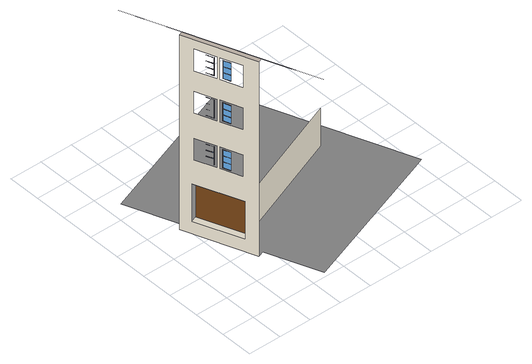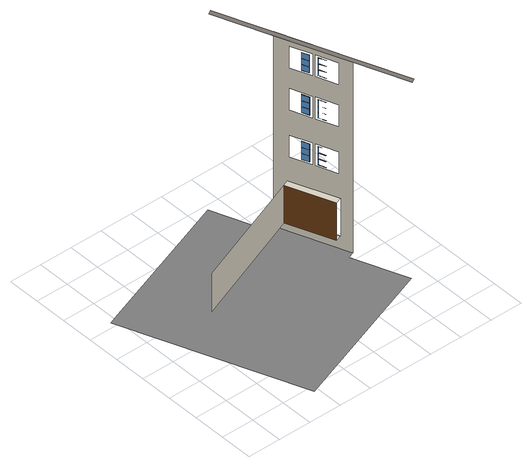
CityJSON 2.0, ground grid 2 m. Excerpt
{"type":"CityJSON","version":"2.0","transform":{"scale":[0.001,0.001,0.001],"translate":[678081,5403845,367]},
"CityObjects":{
"building1":{"type":"Building","attributes":{"dataAvailable":"NotSufficient","measuredHeight":20.84},"geometry":[{"type":"MultiSurface","lod":"3","boundaries":[[[0,1,2,3],[4,5,6,7],[8,9,10,11],[12,13,14,15]],[[16,17,18,19],[20,21,22,23],[24,25,26,27],[28,29,30,31]],[[32,33,34,35],[36,37,38,39],[40,41,42,43],[44,45,46,47]],[[4,48,49,5]],[[13,50,51,14]],[[11,52,53,8]],[[9,54,55,10]],[[15,56,57,12]],[[6,58,59,7]],[[20,60,61,21]],[[29,62,63,30]],[[27,64,65,24]],[[25,66,67,26]],[[5,49,58,6]],[[12,57,50,13]],[[8,53,54,9]],[[21,61,68,22]],[[28,69,62,29]],[[24,65,66,25]],[[37,70,71,38]],[[44,72,73,45]],[[40,74,75,41]],[[76,50,57,77]],[[78,54,53,79]],[[80,58,49,81]],[[82,62,69,83]],[[84,66,65,85]],[[86,68,61,87]],[[88,73,72,89]],[[90,75,74,91]],[[92,71,70,93]],[[94,95,96,97],[98,99,100,101],[102,103,104,105],[106,107,108,109],[110,111,112,113],[114,115,116,117],[118,119,120,121],[122,123,124,125]],[[126,127,128,129]],[[130,131,132,133]],[[134,135,136,137]],[[138,139,140,141]],[[142,143,144,145]],[[146,147,148,149]],[[150,151,152,153]],[[154,155,156,157]],[[158,159,160,161]],[[162,163,164,165],[145,166,167,142],[168,169,138,141],[170,171,146,149]],[[172,173,174,175],[157,176,177,154],[178,179,150,153],[180,181,158,161]],[[182,132,131,183]],[[184,128,127,185]],[[186,136,135,187]],[[188,144,143,189]],[[190,140,139,191]],[[192,148,147,193]],[[194,156,155,195]],[[196,152,151,197]],[[198,160,159,199]],[[133,132,200,201]],[[129,128,202,203]],[[137,136,204,205]],[[145,144,206,166]],[[141,140,207,168]],[[149,148,208,170]],[[157,156,209,176]],[[153,152,210,178]],[[161,160,211,180]],[[212,213,131,130]],[[214,215,135,134]],[[216,217,127,126]],[[167,218,143,142]],[[171,219,147,146]],[[169,220,139,138]],[[177,221,155,154]],[[181,222,159,158]],[[179,223,151,150]],[[215,204,136,135]],[[200,132,131,213]],[[217,202,128,127]],[[219,208,148,147]],[[206,144,143,218]],[[220,207,140,139]],[[222,211,160,159]],[[209,156,155,221]],[[223,210,152,151]],[[224,200,132,182]],[[225,202,128,184]],[[226,204,136,186]],[[227,206,144,188]],[[228,207,140,190]],[[229,208,148,192]],[[230,209,156,194]],[[231,210,152,196]],[[232,211,160,198]],[[185,127,217,233]],[[183,131,213,234]],[[187,135,215,235]],[[191,139,220,236]],[[189,143,218,237]],[[193,147,219,238]],[[197,151,223,239]],[[195,155,221,240]],[[199,159,222,241]],[[242,243,97,96]],[[122,125,244,245]],[[124,123,246,247]],[[242,248,249,250,251,243]],[[245,244,247,246]],[[252,95,94,253,254,255,256,257,258,259]],[[260,261,246,245]]],"semantics":{"surfaces":[{"type":"Window","frameMaterialClass":"Plastic","frameMaterialUncertainty":"0.3","paneMaterialClass":"Glass","_cityeditor_layer":"Unclassified.LoD3"},{"type":"WallSurface","klumMaterialClass":"Plaster","klumMaterialIndex":"I101","materialUncertainty":"0.3"},{"type":"OuterCeilingSurface"},{"type":"Door","materialUncertainty":"1","_cityeditor_layer":"Unclassified.LoD3"},{"type":"GroundSurface"}],"values":[0,0,0,0,0,0,0,0,0,0,0,0,0,0,0,0,0,0,0,0,0,0,0,0,0,0,0,0,0,0,0,1,0,0,0,0,0,0,0,0,0,0,0,0,0,0,0,0,0,0,0,0,0,0,0,0,0,0,0,0,0,0,0,0,0,0,0,0,0,0,0,0,0,0,0,0,0,0,0,0,0,0,0,0,0,0,0,0,0,0,0,0,0,0,0,0,0,2,null,null,2,3,4,1]}}]}
},
"vertices":[
[2433,5691,12103],[2256,6151,12103],[2256,6151,10917],[2433,5691,10917],[2264,6131,11307],[2426,5711,11307],[2426,5711,10934],[2264,6131,10934],[2426,5711,11697],[2426,5711,11323],[2264,6131,11323],[2264,6131,11697],[2426,5711,12087],[2426,5711,11713],[2264,6131,11713],[2264,6131,12087],[2433,5691,6320],[2256,6151,6320],[2256,6151,5135],[2433,5691,5135],[2264,6131,5524],[2426,5711,5524],[2426,5711,5151],[2264,6131,5151],[2426,5711,5914],[2426,5711,5541],[2264,6131,5541],[2264,6131,5914],[2426,5711,6304],[2426,5711,5931],[2264,6131,5931],[2264,6131,6304],[2433,5691,9361],[2256,6151,9361],[2256,6151,8175],[2433,5691,8175],[2264,6131,8565],[2426,5711,8565],[2426,5711,8192],[2264,6131,8192],[2426,5711,8955],[2426,5711,8582],[2264,6131,8582],[2264,6131,8955],[2426,5711,9345],[2426,5711,8971],[2264,6131,8971],[2264,6131,9345],[2273,6135,11307],[2435,5715,11307],[2435,5715,11713],[2273,6135,11713],[2273,6135,11697],[2435,5715,11697],[2435,5715,11323],[2273,6135,11323],[2273,6135,12087],[2435,5715,12087],[2435,5715,10934],[2273,6135,10934],[2273,6135,5524],[2435,5715,5524],[2435,5715,5931],[2273,6135,5931],[2273,6135,5914],[2435,5715,5914],[2435,5715,5541],[2273,6135,5541],[2435,5715,5151],[2435,5715,6304],[2435,5715,8565],[2435,5715,8192],[2435,5715,9345],[2435,5715,8971],[2435,5715,8955],[2435,5715,8582],[2454,5722,11713],[2454,5722,12087],[2454,5722,11323],[2454,5722,11697],[2454,5722,10934],[2454,5722,11307],[2454,5722,5931],[2454,5722,6304],[2454,5722,5541],[2454,5722,5914],[2454,5722,5151],[2454,5722,5524],[2454,5722,8971],[2454,5722,9345],[2454,5722,8582],[2454,5722,8955],[2454,5722,8192],[2454,5722,8565],[1726,7530,181],[3330,3362,181],[3330,3362,12806],[1726,7530,12806],[2017,6773,9468],[2484,5560,9468],[2484,5560,8068],[2017,6773,8068],[2484,5560,12210],[2484,5560,10810],[2017,6773,10810],[2017,6773,12210],[3007,4201,10810],[2540,5414,10810],[2540,5414,12210],[3007,4201,12210],[2540,5414,6427],[3007,4201,6427],[3007,4201,5027],[2540,5414,5027],[2484,5560,5027],[2017,6773,5027],[2017,6773,6427],[2484,5560,6427],[2540,5414,8068],[2540,5414,9468],[3007,4201,9468],[3007,4201,8068],[3042,4111,3438],[3042,4111,997],[1982,6863,997],[1982,6863,3438],[2599,5262,11323],[2608,5266,11323],[2608,5266,11697],[2599,5262,11697],[2599,5262,10934],[2608,5266,10934],[2608,5266,11307],[2599,5262,11307],[2599,5262,11713],[2608,5266,11713],[2608,5266,12087],[2599,5262,12087],[2599,5262,8582],[2608,5266,8582],[2608,5266,8955],[2599,5262,8955],[2599,5262,8192],[2608,5266,8192],[2608,5266,8565],[2599,5262,8565],[2599,5262,8971],[2608,5266,8971],[2608,5266,9345],[2599,5262,9345],[2599,5262,5541],[2608,5266,5541],[2608,5266,5914],[2599,5262,5914],[2599,5262,5151],[2608,5266,5151],[2608,5266,5524],[2599,5262,5524],[2599,5262,5931],[2608,5266,5931],[2608,5266,6304],[2599,5262,6304],[2768,4822,9361],[2591,5282,9361],[2591,5282,8175],[2768,4822,8175],[2760,4843,8565],[2760,4843,8192],[2760,4843,8955],[2760,4843,8582],[2760,4843,9345],[2760,4843,8971],[2768,4822,6320],[2591,5282,6320],[2591,5282,5135],[2768,4822,5135],[2760,4843,5524],[2760,4843,5151],[2760,4843,5914],[2760,4843,5541],[2760,4843,6304],[2760,4843,5931],[2627,5273,11307],[2627,5273,10934],[2627,5273,11697],[2627,5273,11323],[2627,5273,12087],[2627,5273,11713],[2627,5273,8565],[2627,5273,8192],[2627,5273,8955],[2627,5273,8582],[2627,5273,9345],[2627,5273,8971],[2627,5273,5524],[2627,5273,5151],[2627,5273,5914],[2627,5273,5541],[2627,5273,6304],[2627,5273,5931],[2769,4846,11307],[2760,4843,11307],[2769,4846,11697],[2760,4843,11697],[2769,4846,12087],[2760,4843,12087],[2769,4846,8565],[2769,4846,8955],[2769,4846,9345],[2769,4846,5524],[2769,4846,5914],[2769,4846,6304],[2760,4843,10934],[2769,4846,10934],[2760,4843,11713],[2769,4846,11713],[2760,4843,11323],[2769,4846,11323],[2769,4846,8192],[2769,4846,8971],[2769,4846,8582],[2769,4846,5151],[2769,4846,5931],[2769,4846,5541],[2788,4853,11307],[2788,4853,11697],[2788,4853,12087],[2788,4853,8565],[2788,4853,8955],[2788,4853,9345],[2788,4853,5524],[2788,4853,5914],[2788,4853,6304],[2788,4853,11323],[2788,4853,10934],[2788,4853,11713],[2788,4853,8582],[2788,4853,8192],[2788,4853,8971],[2788,4853,5541],[2788,4853,5151],[2788,4853,5931],[3587,3461,12806],[1982,7629,12806],[2356,7006,3438],[3415,4255,3438],[3415,4255,997],[2356,7006,997],[4833,224,12806],[4715,181,12931],[610,10845,12931],[727,10890,12806],[3703,3506,181],[2099,7674,181],[843,10935,181],[10249,14336,181],[14356,3668,181],[13936,3516,181],[5005,286,181],[4950,266,181],[10618,7028,3438],[10618,7028,997]
]}
